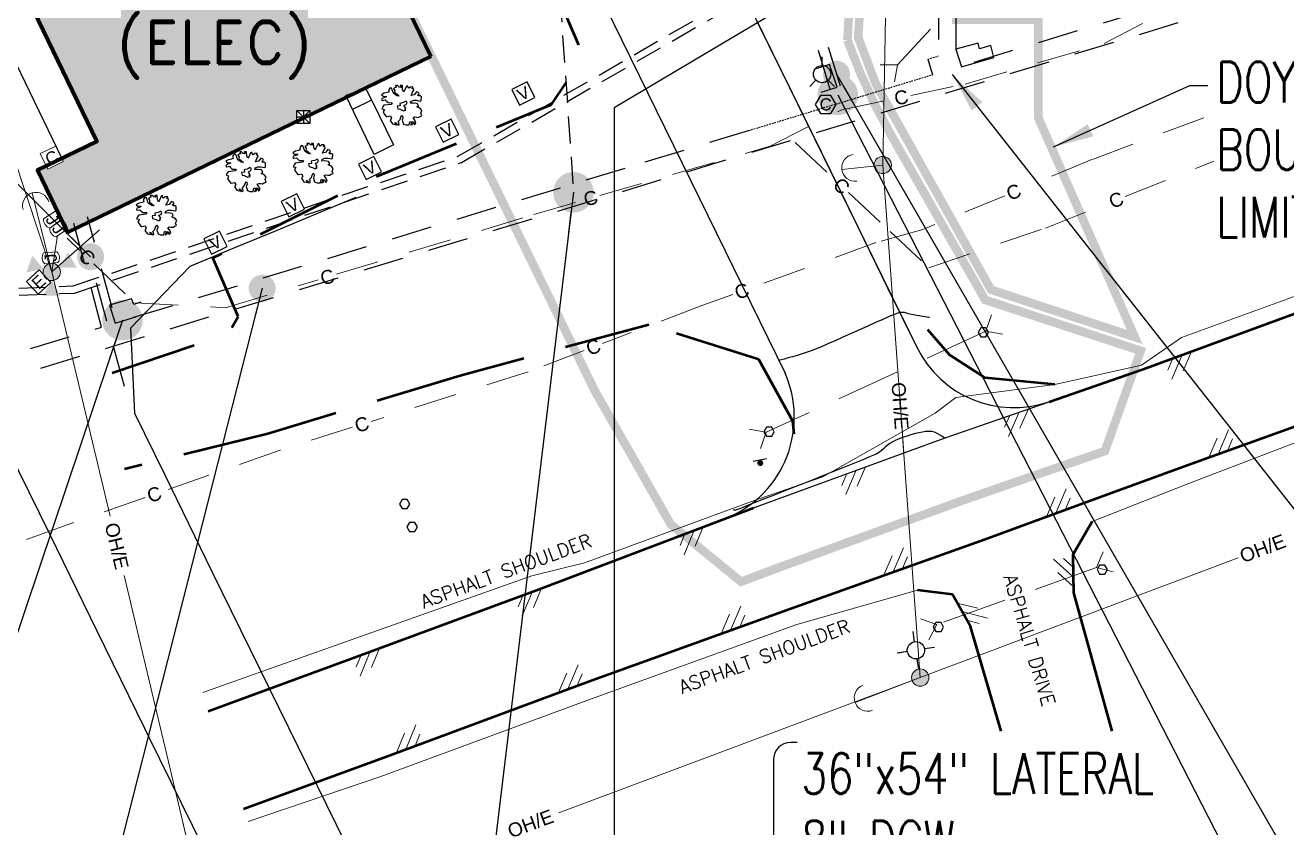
# Model space of a CAD drawing. Header units: inches. Extents: x 27388 to 48883, y 5676 to 18157.
# Drawn here: x 36054 to 39557, y 8066 to 10292 of the extents above; entities that cross this region are included whole.
import ezdxf
from ezdxf.enums import TextEntityAlignment as Align

# ---------------------------------------------------------------- set-up
doc = ezdxf.new("R2010")
doc.units = ezdxf.units.IN
doc.header["$LTSCALE"] = 1200
doc.header["$MEASUREMENT"] = 0
for name, pattern in [('ACAD_ISO09W100', [45, 24, -3, 6, -3, 6, -3]), ('D10', [0.175, 0.1, -0.075]), ('D15', [0.225, 0.15, -0.075]), ('D20', [0.3, 0.2, -0.1]), ('DASHED4', [0.1875, 0.125, -0.0625]), ('DASHED8', [0.09375, 0.0625, -0.03125]), ('HIDDEN1', [0.15625, 0.09375, -0.0625])]:
    doc.linetypes.add(name, pattern=pattern)
for name, color, linetype in [('C-3D POLYLINE', 251, 'Continuous'), ('C-LEGEND-NEW', 251, 'Continuous'), ('C-NEW PVMT', 251, 'Continuous'), ('C-PROJECT LIMITS', 52, 'DASHED4'), ('C-SIGN', 251, 'Continuous'), ('C-TOPO-MINR-N', 251, 'Continuous'), ('DOY UTIL BOUNDRY', 10, 'ACAD_ISO09W100'), ('MU-DIR-BURD', 160, 'DASHED8'), ('MU-EXST-MAIN-UTILDR', 251, 'HIDDEN1'), ('MU-EXST-SITE-NOTE', 251, 'Continuous'), ('MU-SHAD', 251, 'Continuous'), ('MU-SITE-NOTES', 11, 'Continuous'), ('Pipes-Water-E-DB-Deluge-16.00', 251, 'DASHED8'), ('Pipes-Water-E-DB-Re-Circ.-01.50', 251, 'DASHED8'), ('V-COMM-EQPM', 251, 'Continuous'), ('V-COMM-SIGN', 251, 'Continuous'), ('V-DOMW-HYDR', 251, 'Continuous'), ('V-LITE-EXTR', 251, 'Continuous'), ('V-POWR-DEVC', 251, 'Continuous'), ('V-POWR-JBOX', 251, 'Continuous'), ('V-POWR-XFMR-POLM', 251, 'Continuous'), ('V-ROAD-IDEN', 251, 'Continuous'), ('V-SITE-CONC', 251, 'Continuous'), ('V-SITE-SIGN', 251, 'Continuous'), ('V-SITE-VEGE', 251, 'Continuous'), ('V-STRM-SIGN', 251, 'Continuous')]:
    doc.layers.add(name, color=color, linetype=linetype)
for name, color, linetype, lineweight in [('V-COMM-JBOX', 251, 'Continuous', 18), ('V-COMM-UNDR', 251, 'D10', 18), ('V-EXST-BLDG-OTLN', 34, 'Continuous', 90), ('V-POWR-POLE', 251, 'Continuous', 18), ('V-POWR-POLE-GUYS', 251, 'Continuous', 18), ('V-PRIM-OVHD', 251, 'Continuous', 18), ('V-PVMT-ASPH', 251, 'Continuous', 18), ('V-ROAD-ASPH', 251, 'Continuous', 50), ('V-ROAD-GRVL', 251, 'D20', 50), ('V-ROAD-SHLD', 251, 'Continuous', 20), ('V-SECD-OVHD', 251, 'Continuous', 18), ('V-STRM-CULV', 251, 'D15', 20)]:
    doc.layers.add(name, color=color, linetype=linetype, lineweight=lineweight)
doc.styles.add('AR80', font='arial.ttf', dxfattribs={"height": 3.2})
doc.styles.add('Arial', font='arial.ttf')
doc.styles.add('ROMAND', font='romand.shx')
doc.styles.add('RomanS', font='romans.shx', dxfattribs={"width": 0.85})
doc.dimstyles.get("Standard").update_dxf_attribs({"dimtxt": 0.09375, "dimasz": 0.09375, "dimexe": 0.0625, "dimexo": 0.0625, "dimgap": 0.03125, "dimtad": 1, "dimdec": 8, "dimzin": 0, "dimdsep": 46, "dimlunit": 4, "dimtxsty": 'RomanS', "dimcen": 0.09, "dimclrd": 254, "dimclre": 254, "dimclrt": 256, "dimadec": 0, "dimazin": 0, "dimtfac": 1, "dimtdec": 8, "dimtofl": 0, "dimtmove": 0, "dimatfit": 3, "dimfxl": 1, "dimtolj": 1, "dimtzin": 0, "dimlwd": -1, "dimlwe": -1, "dimarcsym": 0})
doc.dimstyles.new('X Site Notes', dxfattribs={"dimtxt": 0.09375, "dimasz": 0.09375, "dimexe": 0.0625, "dimexo": 0.0625, "dimgap": 0.03125, "dimtad": 1, "dimdec": 8, "dimzin": 0, "dimdsep": 46, "dimlunit": 4, "dimtxsty": 'RomanS', "dimcen": 0.09, "dimclrd": 253, "dimclre": 253, "dimclrt": 256, "dimadec": 0, "dimazin": 0, "dimtfac": 1, "dimtdec": 8, "dimtofl": 0, "dimtmove": 0, "dimatfit": 3, "dimldrblk": 'DOT', "dimfxl": 1, "dimtolj": 1, "dimtzin": 0, "dimlwd": -1, "dimlwe": -1, "dimarcsym": 0})

# ---------------------------------------------------------------- blocks, each defined once
blk = doc.blocks.new('coe-anchor')
blk.add_arc((-0.0776, 0), 0.0776, 270, 90)
blk = doc.blocks.new('COE-trans')
at = {"linetype": 'Continuous'}
blk.add_hatch(color=256, dxfattribs=at).paths.add_polyline_path([(0, -0.05), (-0.0506, -0.1377), (0.0506, -0.1377)])
blk = doc.blocks.new('coe-jbox')
at = {"lineweight": 18}
blk.add_lwpolyline([(-0.0319, 0.0385), (-0.0319, -0.0385, 0.360683), (0.0319, -0.0385), (0.0319, 0.0385, 0.360683)], format="xyb", close=True, dxfattribs=at)
at = {"style": 'Arial'}
blk.add_text('J', height=0.07, dxfattribs=at).set_placement((0, 0), align=Align.MIDDLE)
blk = doc.blocks.new('COE-VHO')
blk.add_lwpolyline([(0.05, 0.05), (-0.05, 0.05), (-0.05, -0.05), (0.05, -0.05)], close=True)
at = {"style": 'Arial'}
blk.add_text('V', height=0.07, dxfattribs=at).set_placement((0, 0), align=Align.MIDDLE)
blk = doc.blocks.new('coe-tree')
for points in [[(0.0822, 0.0375), (0.1053, 0.0324), (0.1102, 0.0366), (0.1106, 0.0577), (0.1049, 0.0628), (0.0949, 0.0624), (0.0879, 0.068), (0.097, 0.0731), (0.0962, 0.0806), (0.0826, 0.0867), (0.0691, 0.0689), (0.0511, 0.0652), (0.0599, 0.0839), (0.0669, 0.0956), (0.0651, 0.1059), (0.0573, 0.1031), (0.0616, 0.1148), (0.0485, 0.1143), (0.038, 0.1068), (0.0315, 0.1167), (0.031, 0.1214), (0.024, 0.1172), (0.0135, 0.0951), (0.0079, 0.0858), (0.0017, 0.0994), (0.0004, 0.1228), (-0.0127, 0.1228), (-0.0127, 0.12), (-0.0066, 0.1176), (-0.0109, 0.1115), (-0.0184, 0.1143), (-0.028, 0.1228), (-0.0394, 0.1228), (-0.0376, 0.1167), (-0.0337, 0.1143), (-0.0468, 0.1073), (-0.0503, 0.104), (-0.0433, 0.0942), (-0.0446, 0.0834), (-0.031, 0.0741), (-0.0171, 0.0619), (-0.031, 0.0638), (-0.0507, 0.0778), (-0.0616, 0.1083), (-0.07, 0.1097), (-0.0783, 0.1003), (-0.0787, 0.0919), (-0.0774, 0.0844), (-0.087, 0.0816), (-0.1045, 0.0778), (-0.1145, 0.0727), (-0.1202, 0.0684), (-0.1115, 0.0605), (-0.0944, 0.06), (-0.0914, 0.0577), (-0.1032, 0.053), (-0.1163, 0.0483), (-0.1193, 0.0408), (-0.1141, 0.0366), (-0.0988, 0.0399), (-0.0936, 0.0338), (-0.0826, 0.0239), (-0.059, 0.0235), (-0.0647, 0.0136), (-0.1058, 0.0085), (-0.1132, -0.0013), (-0.1185, -0.0121), (-0.1032, -0.0159), (-0.1062, -0.0224), (-0.1106, -0.0332), (-0.0914, -0.0575), (-0.0879, -0.0571), (-0.0691, -0.0533), (-0.0625, -0.0664), (-0.0704, -0.0796), (-0.056, -0.0992), (-0.0332, -0.1044), (-0.0345, -0.1002), (-0.0437, -0.0913), (-0.0345, -0.0927), (-0.031, -0.1021), (-0.0258, -0.1053), (-0.0188, -0.1044), (-0.0206, -0.0941), (-0.0236, -0.0857), (-0.0127, -0.0739), (-0.0083, -0.0604), (-0.0022, -0.0501), (0.0022, -0.0529), (0.0039, -0.0636), (-0.0013, -0.0777), (0.0061, -0.1006), (0.0201, -0.1053), (0.0393, -0.1053), (0.0433, -0.0871), (0.0472, -0.0871), (0.0533, -0.0945), (0.0468, -0.1053), (0.0573, -0.1016), (0.0603, -0.0936), (0.0581, -0.0857), (0.066, -0.0894), (0.0669, -0.0936), (0.0664, -0.0983), (0.0721, -0.1021), (0.0791, -0.0927), (0.0699, -0.0744), (0.0621, -0.0641), (0.0704, -0.059), (0.0822, -0.0604), (0.0922, -0.0618), (0.1027, -0.0557), (0.1128, -0.0519), (0.1075, -0.0374), (0.1136, -0.0224), (0.1062, -0.0126), (0.0975, -0.007), (0.0848, -0.0013), (0.094, 0.0057), (0.087, 0.0183), (0.0643, 0.0216), (0.0476, 0.0202), (0.0498, 0.031), (0.066, 0.0375)], [(0.014, -0.0126), (0.0214, -0.0084), (0.0131, 0.0015), (0.0109, 0.0085), (0.0232, 0.0127), (0.0284, 0.0244), (0.021, 0.0319), (0.0065, 0.0239), (-0.0061, 0.0216), (-0.0136, 0.0197), (-0.0118, 0.0061), (-0.0293, 0.0038), (-0.0258, -0.0112), (-0.0136, -0.0145), (-0.0057, -0.0177), (0.0083, -0.0238), (0.0205, -0.0187)]]:
    blk.add_lwpolyline(points, close=True)
blk = doc.blocks.new('COE-FH')
for points in [[(0, 0.05), (0, 0.1009)], [(-0.0354, -0.0354), (-0.0714, -0.0714)], [(0.0354, -0.0354), (0.0714, -0.0714)]]:
    blk.add_lwpolyline(points)
blk.add_circle((0, 0), 0.05)
blk = doc.blocks.new('coe-bcmc')
blk.add_lwpolyline([(-0.03, 0.052), (-0.06, 0), (-0.03, -0.052), (0.03, -0.052), (0.06, 0), (0.03, 0.052)], close=True)
at = {"style": 'Arial'}
blk.add_text('C', height=0.07, dxfattribs=at).set_placement((0, 0), align=Align.MIDDLE)
blk = doc.blocks.new('coe-cmp')
blk.add_lwpolyline([(0.076, 0.0649), (0, 0), (0.076, -0.0649)])
blk = doc.blocks.new('coe-pp')
blk.add_hatch(color=256).paths.add_polyline_path([(-0.05, 0, 1), (0.05, 0, 1)])
blk.add_circle((0, 0), 0.05)
blk = doc.blocks.new('COE-signp')
blk.add_lwpolyline([(-0.015, 0.026), (-0.03, 0), (-0.015, -0.026), (0.015, -0.026), (0.03, 0), (0.015, 0.026)], close=True)
blk = doc.blocks.new('p1')
at = {"color": 0}
for p, q in [((-0.696, -0.002), (0.319, 1.087)), ((0, 0), (1.27, 1.362)), ((0.696, 0.002), (1.312, 0.662))]:
    blk.add_line(p, q, dxfattribs=at)
blk = doc.blocks.new('p2')
at = {"color": 0}
for p, q in [((0, 0), (-1.27, -1.362)), ((0.696, 0.002), (-0.319, -1.087)), ((-0.696, -0.002), (-1.312, -0.662))]:
    blk.add_line(p, q, dxfattribs=at)
blk = doc.blocks.new('coe-pedc')
blk.add_lwpolyline([(-0.05, -0.05), (0.05, -0.05), (0.05, 0.05), (-0.05, 0.05)], close=True)
at = {"style": 'Arial'}
blk.add_text('C', height=0.07, dxfattribs=at).set_placement((0, 0), align=Align.MIDDLE)
blk = doc.blocks.new('COE-ppl')
blk.add_hatch(color=256).paths.add_polyline_path([(-0.05, 0, 1), (0.05, 0, 1)])
blk.add_circle((0, 0), 0.05)
at = {"layer": 'V-LITE-EXTR'}
for points in [[(0.1596, 0.05), (0.1596, 0.1092)], [(0.1596, 0.05), (0.1596, 0.1041)], [(0.05, 0), (0.1096, 0)], [(0.2096, 0), (0.2688, 0)], [(0.1596, -0.1092), (0.1596, -0.05)]]:
    blk.add_lwpolyline(points, dxfattribs=at)
blk.add_circle((0.1596, 0), 0.05, dxfattribs=at)
blk = doc.blocks.new('COE-pede')
blk.add_lwpolyline([(-0.05, -0.05), (0.05, -0.05), (0.05, 0.05), (-0.05, 0.05)], close=True)
at = {"style": 'Arial'}
blk.add_text('E', height=0.07, dxfattribs=at).set_placement((0, 0), align=Align.MIDDLE)
blk = doc.blocks.new('A$C6F484106')
at = {"layer": 'C-LEGEND-NEW'}
h = blk.add_hatch(color=256, dxfattribs=at)
edge = h.paths.add_edge_path()
edge.add_arc((-56.03, -70.12), 0.592, 0, 360)
blk.add_line((-57.39, -70.67), (-54.75, -70.67), dxfattribs=at)
blk = doc.blocks.new('_Dot')
at = {"color": 0, "linetype": 'ByBlock', "lineweight": -2}
blk.add_line((-0.5, 0), (-1, 0), dxfattribs=at)
at = {"color": 0, "linetype": 'ByBlock', "const_width": 0.5}
blk.add_lwpolyline([(-0.25, 0, 1), (0.25, 0, 1)], format="xyb", close=True, dxfattribs=at)

msp = doc.modelspace()

# ---------------------------------------------------------------- hatches: boundary and pattern name
at = {"layer": 'MU-SHAD'}
msp.add_hatch(color=256, dxfattribs=at).paths.add_polyline_path([(37013.1, 10550.7), (36970.4, 10624.3), (36976.1, 10626.9), (36853.6, 10879.7), (36771.6, 11047.5), (35927.1, 10643), (36252.9, 9970.1), (36155.6, 9923), (36159.9, 9914.1), (36116.7, 9893.2), (36112.4, 9902), (36088, 9890.2), (36146.2, 9769.9, -0.173452), (36153.2, 9755.4), (36155.7, 9750.3, -0.322456), (36170.4, 9726.5), (36168, 9724.8), (36171.6, 9717.4), (36808.8, 10025.9), (36808.8, 10056.1), (36844.8, 10056.1), (36844.8, 10043.3), (36946.5, 10092.5), (36944.3, 10097.1), (36987.5, 10112.3), (37180.4, 10205.7)])

# ---------------------------------------------------------------- linework, layer by layer
at = {"layer": 'C-3D POLYLINE', "elevation": 5450.5}
msp.add_lwpolyline([(37704.2, 11082.3), (37788.1, 10911.1), (37920.3, 10641.7), (38052.4, 10372.3), (38184.5, 10103), (38316.6, 9833.6), (38448.7, 9564.2), (38529.7, 9399.1)], dxfattribs=at)
at = {"layer": 'C-3D POLYLINE'}
for points in [[(36397.9, 8317, 5445.8), (36517.6, 8072.9, 5445.5), (36650, 7803.7, 5448), (36781.8, 7534.2, 5452.8), (36818.4, 7459.5, 5455.1), (36823.3, 7227.4, 5461.2), (36662.2, 7060.1, 5466.6), (37148, 7238.2, 5467.4), (37551.7, 7380.1, 5462.4), (37339.2, 7386.2, 5463.8), (37184.1, 7531.5, 5458.2), (37103.1, 7696.6, 5451), (36971, 7966, 5446.2), (36838.9, 8235.4, 5443.7), (36706.8, 8504.7, 5444), (36574.7, 8774.1, 5446.6), (36442.6, 9043.5, 5448.4), (36358.5, 9214.8, 5450.5), (36347.1, 9452.6, 5451.7), (36512.6, 9623.9, 5452.9), (36640.9, 9677.2, 5451.2), (36751.7, 9723.3, 5449.9), (36862.5, 9769.4, 5448.5), (36973.2, 9815.5, 5447)], [(35599.6, 9323.6, 5453.2), (35810.3, 9384.4, 5452.6), (35855.1, 9385.8, 5452.2), (35888.4, 9355.9, 5452), (36035.3, 9056.3, 5452.3), (36121.3, 8881, 5450.2), (36253.4, 8611.7, 5448.1), (36385.5, 8342.3, 5445.8), (36397.9, 8317, 5445.8)]]:
    msp.add_polyline3d(points, dxfattribs=at)
at = {"layer": 'C-NEW PVMT'}
msp.add_line((38608.5, 9147.6), (38897.3, 9247.7), dxfattribs=at)
at = {"layer": 'C-NEW PVMT', "flags": 128}
for points in [[(38318.9, 11683.1), (37858.2, 11491.5, 0.432393), (37704.1, 11082.4), (38529.7, 9399.1)], [(37121.2, 11236.7), (37155.9, 11252, -0.402377), (37234, 11223.5), (38164, 9327.1)]]:
    msp.add_lwpolyline(points, format="xyb", dxfattribs=at)
at = {"layer": 'C-NEW PVMT'}
msp.add_lwpolyline([(38007.8, 8927.7), (38076.4, 8953.7), (38608.5, 9147.6)], dxfattribs=at)
for centre, radius, start, end in [((38799.1, 9531.2), 300, 206.1251, 289.1126), ((37887, 9205.2), 302.7, 293.531, 23.7427)]:
    msp.add_arc(centre, radius, start, end, dxfattribs=at)
at = {"layer": 'C-PROJECT LIMITS', "const_width": 24, "flags": 128}
msp.add_lwpolyline([(37106, 10362.7), (37634.8, 9279.8), (37846.5, 8907.7), (38042, 8748.2), (38139.1, 8785), (38668.8, 8978), (39052, 9110.8), (39151.4, 9389.1), (38719.7, 9530.3), (38456.3, 9991.5, -0.044182), (38337.1, 10251.2), (38393, 11200.7), (38409.1, 11316.4), (38424.8, 11487), (38352.3, 11715.2), (38495.3, 11925.1), (38595.7, 12223.8), (38595.7, 13301.3), (39032.3, 13879.6), (39140.8, 14023.3), (39249.2, 14167), (38042.9, 15077.6), (37103.6, 17036.8), (34388.9, 15722.6), (34388.9, 15460.1), (34425.1, 15422.5), (34425.1, 14244.4), (34425.1, 14185.9), (35732.7, 11282.5), (35557.9, 11203.8), (35228.2, 11046.8), (34628.3, 10762.7), (34148.4, 10534.3), (34028.4, 10479.5), (33429.1, 10194.6), (33021.7, 10003.5), (32020.8, 9547.7), (32513.2, 8513), (35329.5, 9833.4)], format="xyb", dxfattribs=at)
at = {"layer": 'C-TOPO-MINR-N'}
for points, elevation in [([(38565.3, 9481.2), (38564.3, 9481.4), (38562.1, 9481.7), (38558.4, 9482.4), (38552.8, 9483.3), (38545.1, 9484.6), (38537, 9486), (38528.9, 9487.4), (38521.3, 9488.7), (38514.6, 9489.9), (38507.1, 9491.6), (38501.1, 9493.4), (38495.6, 9494.9), (38489.7, 9495.7), (38482.5, 9495.4), (38476.9, 9493.8), (38466.8, 9489.8), (38452.6, 9483.9), (38435.3, 9476.3), (38415.4, 9467.5), (38393.7, 9457.8), (38370.9, 9447.5), (38347.6, 9437), (38324.7, 9426.7), (38302.8, 9416.9), (38282.6, 9408), (38264.8, 9400.2), (38250.2, 9394.1), (38239.4, 9389.9), (38225.6, 9385.1), (38211.5, 9380.5), (38197.5, 9376.3), (38184.2, 9372.4), (38172.1, 9369.1), (38161.8, 9366.3), (38153.8, 9364.3), (38148.5, 9362.9), (38146.7, 9362.5), (38146.2, 9362.4)], 5454), ([(38609, 9146.3), (38608.1, 9146.7), (38606.3, 9147.8), (38603.3, 9149.6), (38599.1, 9152.5), (38593.1, 9156.3), (38586.3, 9160), (38578.6, 9163), (38570.1, 9165), (38562.7, 9165.3), (38554.3, 9164.7), (38545.1, 9163.4), (38535.5, 9161.5), (38525.8, 9159.2), (38516.4, 9156.6), (38507.4, 9154), (38499.2, 9151.5), (38490.1, 9148.5), (38482.7, 9145.8), (38476.2, 9143), (38469.9, 9139.9), (38463.1, 9136.2), (38455.2, 9131.5), (38447.7, 9126.5), (38441.9, 9121.8), (38437, 9117.2), (38432.1, 9112.7), (38426.3, 9108.1), (38418.7, 9103.3), (38412, 9100.1), (38398.8, 9094.5), (38380, 9086.7), (38356.4, 9077.1), (38329, 9066.1), (38298.6, 9053.9), (38266.2, 9041), (38232.6, 9027.7), (38198.8, 9014.3), (38165.5, 9001.2), (38133.8, 8988.7), (38104.5, 8977.2), (38078.6, 8967), (38056.8, 8958.5), (38040.2, 8951.9), (38029.5, 8947.8), (38025.7, 8946.3), (38025, 8946.4), (38024.3, 8946.6), (38022.7, 8947), (38020.7, 8947.4)], 5466)]:
    msp.add_lwpolyline(points, dxfattribs=dict(at, elevation=elevation))
at = {"layer": 'DOY UTIL BOUNDRY', "ltscale": 0.01, "const_width": 24, "flags": 128}
msp.add_lwpolyline([(39134.6, 9427.4), (38867.1, 10035.8), (38867.1, 10308.2), (38639.2, 10308.2), (38639.2, 11506.6), (39116.7, 11506.6), (39116.7, 13933.5), (38624.7, 13287.9), (38620.8, 12205), (38501.4, 11867.6), (38385.3, 11717.2), (38457.3, 11496.2), (38426.1, 11203), (38367, 10258.6), (38416.5, 10128.3), (38735.8, 9558.6), (39134.6, 9427.4)], close=True, dxfattribs=at)
at = {"layer": 'MU-DIR-BURD'}
msp.add_line((37576, 9852.5), (37413.8, 12187), dxfattribs=at)
at = {"layer": 'MU-EXST-MAIN-UTILDR'}
for p, q in [((38689, 10190.3), (45606.1, 12289.8)), ((38590.1, 12053.1), (38590.1, 10207.3)), ((38638.1, 12005.1), (38638.1, 10221.9)), ((38689, 10190.3), (41956.4, 11182)), ((38284.1, 10231.6), (38329.7, 10081.2)), ((38255.5, 10222.9), (38301, 10072.6)), ((38560.2, 10198.2), (38573.2, 10155.2)), ((37776, 9913.2), (38062.7, 10000.2)), ((36356.2, 9482.2), (37741.2, 9902.6)), ((36266.3, 9455), (36189, 9742)), ((36295.6, 9508.2), (36227.5, 9760.7)), ((36329.7, 9289.8), (36252.4, 9576.8)), ((35889.4, 9340.6), (36266.3, 9455))]:
    msp.add_line(p, q, dxfattribs=at)
at = {"layer": 'MU-EXST-MAIN-UTILDR', "ltscale": 0.04}
for p, q in [((38560.2, 10198.2), (38590.1, 10207.3)), ((38062.7, 10000.2), (38573.2, 10155.2))]:
    msp.add_line(p, q, dxfattribs=at)
at = {"layer": 'MU-EXST-MAIN-UTILDR'}
for points in [[(30370.9, 8487.4), (33945, 8687.8), (45606.1, 12227.3)], [(38703.8, 10226.8), (38699.9, 10242.3), (38638.3, 10226.4), (38653.8, 10176.7), (38743.9, 10203.2), (38735.4, 10236.2), (38703.8, 10226.8)]]:
    msp.add_lwpolyline(points, dxfattribs=at)
at = {"layer": 'MU-EXST-MAIN-UTILDR', "flags": 128}
for points in [[(38308.2, 10120.3), (38287.5, 10183.5), (38239.5, 10168.3), (38259.8, 10105.2)], [(36288.5, 9515.7), (36304.4, 9465.7), (36393.2, 9493.5), (36382.3, 9526.4), (36355.5, 9517.9), (36349.7, 9533.4)]]:
    msp.add_lwpolyline(points, close=True, dxfattribs=at)
at = {"layer": 'MU-SITE-NOTES', "color": 254, "ltscale": 0.7}
for p, q in [((38197.9, 8301.9), (38179.5, 8301.9)), ((38131.5, 8253.9), (38131.5, 7490.9))]:
    msp.add_line(p, q, dxfattribs=at)
msp.add_arc((38179.5, 8253.9), 48, 90, 180, dxfattribs=at)
at = {"layer": 'Pipes-Water-E-DB-Deluge-16.00'}
msp.add_lwpolyline([(32214.2, 9416.5), (36187.8, 9569), (37257.7, 9929.7), (38658.8, 10736.7)], dxfattribs=at)
at = {"layer": 'Pipes-Water-E-DB-Re-Circ.-01.50'}
msp.add_lwpolyline([(32169.5, 9395.1), (32215, 9396.9), (36191.4, 9549.4), (37265.8, 9911.6), (38658.7, 10713.9)], dxfattribs=at)
at = {"layer": 'V-COMM-EQPM'}
msp.add_lwpolyline([(36808.8, 10056.1), (36844.8, 10056.1), (36844.8, 10020.1), (36808.8, 10020.1)], close=True, dxfattribs=at)
for points in [[(36808.8, 10056.1), (36844.8, 10020.1)], [(36808.8, 10020.1), (36844.8, 10056.1)], [(36826.8, 10056.1), (36826.8, 10020.1)], [(36808.8, 10038.1), (36844.8, 10038.1)]]:
    msp.add_lwpolyline(points, dxfattribs=at)
at = {"layer": 'V-COMM-UNDR'}
for points in [[(38512.9, 10097.7), (38664.4, 10129.3), (39049.6, 10241.7), (39178.1, 10308.8)], [(39937.8, 10283.1), (39810.1, 10233), (39523.4, 10108.7), (39015.9, 9919.8), (38823.5, 9840.1)], [(39108.3, 9817.5), (39559.2, 9995.9), (39920.7, 10128.1), (40012.2, 10156.2)], [(37650.1, 9820.1), (38122.5, 9956.6), (38321.4, 10057.8), (38460.2, 10086.7)], [(38192.3, 9966.8), (38301.1, 9864.9)], [(38773.8, 9819.5), (38546.3, 9725.3), (38415.6, 9689.2), (38069.1, 9563.8)], [(38340.3, 9828.1), (38455.5, 9720.2), (38563.1, 9619.6), (38886.7, 9729.8), (39058.3, 9797.7)], [(36918.9, 9601.6), (37466.4, 9767), (37598.5, 9805.2)], [(36170.5, 9702), (36206.4, 9667.7)], [(36245.2, 9630.5), (36358.8, 9521.8), (36610.8, 9508.5), (36867.5, 9586)], [(38018.5, 9545.5), (37932.5, 9514.3), (37656.7, 9409.2)], [(37606.5, 9390), (37450.5, 9330.5), (37014.4, 9193)], [(36963.1, 9176.8), (36762.4, 9113.5), (36437.9, 8999.7)], [(36387.2, 8981.9), (36170.7, 8906), (35732, 8749.2)]]:
    msp.add_lwpolyline(points, dxfattribs=at)
at = {"layer": 'V-EXST-BLDG-OTLN', "flags": 128}
msp.add_lwpolyline([(37180.4, 10205.7), (36171.6, 9717.4), (36088, 9890.2), (36252.9, 9970.1), (35914.5, 10669.2), (36757.7, 11077.4), (37180.4, 10205.7)], close=True, dxfattribs=at)
at = {"layer": 'V-POWR-POLE-GUYS'}
for p, q in [((38321.4, 9891.9), (38435.2, 9904.6)), ((36073.3, 9827.3), (36133.7, 9586)), ((38358.5, 8412.7), (38539.2, 8482.3))]:
    msp.add_line(p, q, dxfattribs=at)
at = {"layer": 'V-PRIM-OVHD'}
for p, q in [((39421.8, 8814.3), (38539.2, 8482.3)), ((38539.2, 8482.3), (37536.1, 8107.2))]:
    msp.add_line(p, q, dxfattribs=at)
at = {"layer": 'V-ROAD-ASPH'}
for p, q in [((39158.5, 9338.2), (39716.4, 9543.5)), ((38897.3, 9247.7), (39158.5, 9338.2)), ((36959.8, 8534.8), (37473.5, 8725.2)), ((36561.9, 8388.7), (36959.8, 8534.8))]:
    msp.add_line(p, q, dxfattribs=at)
at = {"layer": 'V-ROAD-ASPH', "flags": 128}
msp.add_lwpolyline([(36660.3, 8117.8), (37067.9, 8267.2), (37618, 8471.5), (38179.6, 8673.6), (38719.4, 8866.5), (38991.6, 8965.8), (39260.2, 9063.9), (39820.3, 9266.1), (40412.6, 9485.2), (40983.8, 9693.7), (41263.1, 9798.4)], dxfattribs=at)
at = {"layer": 'V-ROAD-ASPH'}
for points in [[(37473.5, 8725.2), (38076.4, 8953.7)], [(39016.8, 8915.2), (38962.9, 8823.2), (38964.6, 8717), (39071.3, 8333.5)], [(38763.9, 8333.5), (38678.4, 8623.6), (38628.9, 8713), (38532.1, 8725)]]:
    msp.add_lwpolyline(points, dxfattribs=at)
at = {"layer": 'V-ROAD-GRVL', "flags": 128}
for points in [[(36296, 9327.9), (36617.6, 9435.9), (36645.6, 9484.4), (36575.2, 9647.1), (37017.4, 9867.8), (37515.1, 10072.1), (37604.9, 10206.3), (37385.7, 10712.3), (37203.5, 10626.6), (37068.6, 10563)], [(38912.8, 9295.1), (38719.2, 9314.5)]]:
    msp.add_lwpolyline(points, dxfattribs=at)
at = {"layer": 'V-ROAD-GRVL'}
for points in [[(38189.3, 9158.6), (38186, 9193.7), (38091.1, 9364.7), (37786, 9461.5), (37261.6, 9319.6), (36727.9, 9159), (36330.2, 9060.7)], [(38559.5, 9447.8), (38620.5, 9378), (38719.2, 9314.5)]]:
    msp.add_lwpolyline(points, dxfattribs=at)
at = {"layer": 'V-ROAD-SHLD', "flags": 128}
msp.add_lwpolyline([(41148.1, 10116.1), (40875.1, 10008), (40299.4, 9800.3), (39702, 9585.3), (39264.2, 9426.4), (39153.3, 9349.3), (38912.8, 9295.1), (38638.3, 9259.2), (38580.9, 9215.9), (38268.5, 9039.3), (38071, 8970.6), (37606.8, 8800.7), (37461, 8764.3), (36943.8, 8581.2), (36547.3, 8440.8)], dxfattribs=at)
at = {"layer": 'V-ROAD-SHLD'}
for points in [[(41278.9, 9748.8), (41002.6, 9649.8), (40426.4, 9441.6), (39831.4, 9230.3), (39282.2, 9020), (39016.8, 8915.2)], [(38532.1, 8725), (38196.7, 8629.5), (37634.4, 8426.4), (37041.8, 8207.4), (36673.2, 8083.2)]]:
    msp.add_lwpolyline(points, dxfattribs=at)
at = {"layer": 'V-SECD-OVHD'}
for p, q in [((38435.2, 9904.6), (38447.2, 10529.8)), ((36127.7, 9609.8), (35986.7, 10035.3)), ((38493.6, 9105.8), (38435.2, 9904.6)), ((36260.1, 9724.9), (36128.1, 9607.9)), ((36128.1, 9607.9), (36144.3, 9709)), ((36128.1, 9607.9), (36289.7, 8929.9)), ((38539.2, 8482.3), (38490.2, 9152.2)), ((36328.8, 8765.5), (36483.6, 8116.1)), ((36483.6, 8116.1), (36571.6, 7746.5))]:
    msp.add_line(p, q, dxfattribs=at)
at = {"layer": 'V-SITE-CONC'}
msp.add_line((35915.1, 10420.2), (36155.8, 9923.1), dxfattribs=at)
at = {"layer": 'V-SITE-CONC', "flags": 128}
for points in [[(36999.8, 10116.7), (37015.6, 10084.1), (37016.8, 10083.3), (37076.5, 9960.3), (37023.6, 9934.1), (36944.3, 10097.1)], [(36999.8, 10116.7), (36944.3, 10097.1)], [(37015.6, 10084.1), (36963.1, 10058.5)]]:
    msp.add_lwpolyline(points, dxfattribs=at)
at = {"layer": 'V-STRM-CULV'}
msp.add_line((38475.7, 10182.5), (38567.6, 10282), dxfattribs=at)
at = {"layer": 'V-STRM-CULV', "flags": 128}
for points in [[(38721.7, 9443.6), (38111.8, 9163.1)], [(39028.2, 8787.5), (38585.6, 8629.8)]]:
    msp.add_lwpolyline(points, dxfattribs=at)

# ---------------------------------------------------------------- block references
at = {"layer": 'C-SIGN', "xscale": 14.06250000167202, "yscale": 14.06250000167202, "zscale": 14.06250000167202, "rotation": 191.6932060798281}
msp.add_blockref('A$C6F484106', (37523.3, 7952.3), dxfattribs=at)
at = {"layer": 'V-COMM-JBOX', "xscale": 479.9999999994569, "yscale": 479.9999999994569, "zscale": 479.9999999994569, "rotation": 25.80777377720278}
msp.add_blockref('coe-pedc', (36127.9, 9925.2), dxfattribs=at)
at = {"layer": 'V-COMM-SIGN', "xscale": 480, "yscale": 480, "zscale": 12}
msp.add_blockref('coe-bcmc', (38276.8, 10072.9), dxfattribs=at)
at = {"layer": 'V-DOMW-HYDR', "xscale": 480, "yscale": 480, "zscale": 12}
msp.add_blockref('COE-FH', (38266.8, 10156.7), dxfattribs=at)
at = {"layer": 'V-POWR-DEVC'}
for name, p, xscale, yscale, zscale, rotation in [('COE-VHO', (37437.5, 10103.2), 480.0000000014073, 480.0000000014073, 12, 26.32944444462028), ('COE-VHO', (37225.9, 9999.8), 480.0000000014073, 480.0000000014073, 12, 26.32944444462028), ('COE-VHO', (37011.8, 9896.1), 480.0000000014073, 480.0000000014073, 12, 26.32944444462028), ('COE-VHO', (36797.5, 9792.7), 480.0000000014073, 480.0000000014073, 12, 26.32944444462028), ('COE-VHO', (36582.4, 9688.9), 480.0000000014073, 480.0000000014073, 12, 26.32944444462028), ('COE-pede', (36091.6, 9580), 480.0000000019081, 480.0000000019081, 480.0000000019081, 42.69084643583452)]:
    msp.add_blockref(name, p, dxfattribs=dict(at, xscale=xscale, yscale=yscale, zscale=zscale, rotation=rotation))
at = {"layer": 'V-POWR-JBOX'}
for p, xscale, yscale, zscale, rotation in [((36129.4, 9752.8), 479.9999999994249, 479.9999999994249, 479.9999999994249, 304.074938539493), ((36146.5, 9728.1), 480.0000000008883, 480.0000000008883, 480.0000000008883, 305.6844367568458), ((36125.3, 9647.1), 479.9999999999573, 479.9999999999573, 12, 95.56360468007945)]:
    msp.add_blockref('coe-jbox', p, dxfattribs=dict(at, xscale=xscale, yscale=yscale, zscale=zscale, rotation=rotation))
at = {"layer": 'V-POWR-POLE', "xscale": 480, "yscale": 480, "zscale": 12}
for p in [(38435.2, 9904.6), (36128.1, 9607.9)]:
    msp.add_blockref('coe-pp', p, dxfattribs=at)
at = {"layer": 'V-POWR-POLE', "xscale": 480.0000000034931, "yscale": 480.0000000034931, "zscale": 480.0000000034931, "rotation": 98.82734753221604}
msp.add_blockref('COE-ppl', (38539.2, 8482.3), dxfattribs=at)
at = {"layer": 'V-POWR-POLE-GUYS'}
for p, xscale, yscale, zscale, rotation in [((38321.4, 9891.9), 480.0000000015494, 480.0000000015494, 12, 187.5539131774545), ((36073.3, 9827.3), 479.9999999983414, 479.9999999983414, 479.9999999983414, 106.7252259104638), ((38358.5, 8412.7), 479.9999999981822, 479.9999999981822, 12, 201.1716285534827)]:
    msp.add_blockref('coe-anchor', p, dxfattribs=dict(at, xscale=xscale, yscale=yscale, zscale=zscale, rotation=rotation))
at = {"layer": 'V-POWR-XFMR-POLM', "zscale": 12}
for xscale, yscale, rotation in [(479.9999999948038, 479.9999999948038, 250.6281960861206), (480.0000000017707, 480.0000000017707, 119.6521627156401)]:
    msp.add_blockref('COE-trans', (36128.1, 9607.9), dxfattribs=dict(at, xscale=xscale, yscale=yscale, rotation=rotation))
at = {"layer": 'V-POWR-XFMR-POLM', "xscale": 480, "yscale": 480, "zscale": 12}
msp.add_blockref('COE-trans', (36128.1, 9607.9), dxfattribs=at)
at = {"layer": 'V-PVMT-ASPH'}
for name, p, xscale, yscale, zscale, rotation in [('p2', (39266.5, 9378), 39.37007874005107, 39.37007874005107, 39.37007874005107, 20.20085202161369), ('p2', (38813.7, 9218.7), 39.37007873997263, 39.37007873997263, 39.37007873997263, 19.11214566303135), ('p1', (39366.7, 9102.4), 39.37007874083326, 39.37007874083326, 39.37007874083326, 19.84316002053642), ('p2', (38361.6, 9057.6), 39.37007873983087, 39.37007873983087, 39.37007873983087, 20.02246951930846), ('p1', (38915.7, 8938.1), 39.37007874082124, 39.37007874082124, 39.37007874082124, 20.05974173959309), ('p2', (37911.4, 8891.2), 39.37007873888703, 39.37007873888703, 39.37007873888703, 20.75497872626605), ('p1', (38464.2, 8775.3), 39.37007874029621, 39.37007874029621, 39.37007874029621, 19.66054789765601), ('p2', (38963.9, 8761.8), 39.37007874235785, 39.37007874235785, 39.37007874235785, 270.8910246787754), ('p2', (37462.5, 8721.2), 39.37007873845626, 39.37007873845626, 39.37007873845626, 20.3412793775696), ('p2', (38655.3, 8665.3), 39.37007873961625, 39.37007873961625, 39.37007873961625, 118.9784975761534), ('p1', (38012.3, 8613.4), 39.37007873857837, 39.37007873857837, 39.37007873857837, 19.78962400510743), ('p2', (37012.4, 8554.3), 39.37007873845626, 39.37007873845626, 39.37007873845626, 20.3412793775696), ('p1', (37560.9, 8450.3), 39.37007874044105, 39.37007874044105, 39.37007874044105, 20.38061831182287), ('p1', (37110.9, 8283.1), 39.37007874044105, 39.37007874044105, 39.37007874044105, 20.38061831182287)]:
    msp.add_blockref(name, p, dxfattribs=dict(at, xscale=xscale, yscale=yscale, zscale=zscale, rotation=rotation))
at = {"layer": 'V-SITE-SIGN', "xscale": 480, "yscale": 480, "zscale": 480}
for p in [(37107.9, 8963.7), (37128.7, 8900.3)]:
    msp.add_blockref('COE-signp', p, dxfattribs=at)
at = {"layer": 'V-SITE-VEGE', "xscale": 480, "yscale": 480, "zscale": 12}
for p in [(37101.2, 10066.2), (36854.9, 9905.8), (36668.7, 9882), (36420.4, 9761.5)]:
    msp.add_blockref('coe-tree', p, dxfattribs=at)
at = {"layer": 'V-STRM-CULV', "zscale": 12}
for p, xscale, yscale, rotation in [((38475.7, 10182.5), 479.999999998319, 479.999999998319, 220.575391113995), ((38721.7, 9443.6), 479.9999999982451, 479.9999999982451, 30.52705101779226), ((38111.8, 9163.1), 480.0000000033095, 480.0000000033095, 209.7344968851291), ((39028.2, 8787.5), 480.0000000009534, 480.0000000009534, 25.72926437542198), ((38585.6, 8629.8), 479.9999999993937, 479.9999999993937, 201.9833218743182)]:
    msp.add_blockref('coe-cmp', p, dxfattribs=dict(at, xscale=xscale, yscale=yscale, rotation=rotation))
at = {"layer": 'V-STRM-SIGN', "xscale": 480, "yscale": 480, "zscale": 480}
for p in [(38714.6, 9440), (38119.7, 9164.6), (39044.5, 8782), (38589.9, 8622.3)]:
    msp.add_blockref('COE-signp', p, dxfattribs=at)

# ---------------------------------------------------------------- texts
at = {"layer": 'MU-SITE-NOTES', "insert": (38208.7, 8272.2), "char_height": 112.5, "width": 1275.193, "attachment_point": 1, "style": 'RomanS'}
msp.add_mtext('\\A1;{\\W0.75;\\C251;36"x54" LATERAL \\P8" DCW\\P2" MPS\\P2" PCR\\P\\C256;3" MPS\\P1" mPR\\P1\\H0.7x;\\S1/2;\\H1.4286x;" PCR\\P(3) \\H0.7x;\\S3/4;\\H1.4286x;" CONDUIT}', dxfattribs=at)
at = {"layer": 'V-COMM-UNDR', "style": 'AR80'}
for rotation, p in [(11.7725, (38486.6, 10092.2)), (316.8615, (38320.7, 9846.5)), (22.4941, (38798.6, 9829.8)), (16.1174, (37624.3, 9812.6)), (21.5892, (39083.3, 9807.6)), (316.2498, (36225.8, 9649.1)), (16.8124, (36893.2, 9593.8)), (19.9005, (38043.8, 9554.6)), (20.8759, (37631.6, 9399.6)), (17.5007, (36988.8, 9184.9)), (19.3301, (36412.6, 8990.8))]:
    msp.add_text('C', height=38.4, rotation=rotation, dxfattribs=at).set_placement(p, align=Align.MIDDLE)
at = {"layer": 'V-EXST-BLDG-OTLN', "color": 251, "style": 'ROMAND'}
msp.add_text('(ELEC)', height=120, dxfattribs=at).set_placement((36311.9, 10185))
at = {"layer": 'V-PRIM-OVHD', "style": 'AR80'}
for rotation, p in [(20.6121, (39489.6, 8841.3)), (20.5043, (37457, 8077.6))]:
    msp.add_text('OH/E', height=38.4, rotation=rotation, dxfattribs=at).set_placement(p, align=Align.MIDDLE)
at = {"layer": 'V-ROAD-IDEN', "style": 'RomanS'}
for s, rotation, p in [('ASPHALT SHOULDER', 20.2785, (37160.3, 8673.6)), ('ASPHALT DRIVE', 286.7337, (38770.2, 8761.5)), ('ASPHALT SHOULDER', 20.2785, (37877.8, 8436.5))]:
    msp.add_text(s, height=37.5, rotation=rotation, dxfattribs=at).set_placement(p)
at = {"layer": 'V-SECD-OVHD', "style": 'AR80'}
for rotation, p in [(274.1795, (38484.1, 9236.5)), (283.4031, (36309.2, 8847.7))]:
    msp.add_text('OH/E', height=38.4, rotation=rotation, dxfattribs=at).set_placement(p, align=Align.MIDDLE)

# ---------------------------------------------------------------- leaders
at = {"layer": 'MU-EXST-SITE-NOTE'}
for points, dimstyle, override in [([(36236, 9650.2), (34693.3, 11182.2), (34693.3, 11824.1), (34477.8, 11824.1)], 'X Site Notes', {"dimscale": 1200, "dimasz": 0.0625, "dimgap": 0.03125, "dimtad": 0, "dimclrd": 251}), ([(38627.6, 10155.9), (39645.2, 8863.1), (39819.9, 8863.1)], 'Standard', {"dimscale": 600, "dimasz": 0.1875, "dimgap": 0.03125, "dimclrd": 256, "dimfxl": 0.75}), ([(38310.4, 10099.2), (39715.6, 7361.6), (39843.2, 7361.6)], 'X Site Notes', {"dimscale": 1200, "dimasz": 0.09375, "dimgap": 0.03125, "dimtad": 0, "dimclrd": 251}), ([(36324.3, 9474.1), (35918, 8266.4), (35743.3, 8266.4)], 'X Site Notes', {"dimscale": 600, "dimasz": 0.1875, "dimgap": 0.03125, "dimclrd": 251, "dimfxl": 0.75})]:
    msp.add_leader(points, dimstyle=dimstyle, override=override, dxfattribs=at)
at = {"layer": 'MU-EXST-SITE-NOTE', "ltscale": 0.7}
for points, override in [([(38306.9, 10156.4), (39662.2, 7808.7), (39716.7, 7808.7)], {"dimscale": 600, "dimasz": 0.125, "dimgap": 0.03125, "dimclrd": 251, "dimldrblk": 'Dot', "dimfxl": 0.75}), ([(36712.1, 9562.6), (36157.2, 7383.2), (36027.4, 7383.2)], {"dimscale": 600, "dimasz": 0.125, "dimgap": 0.03125, "dimtad": 0, "dimclrd": 251, "dimldrblk": 'Dot', "dimfxl": 0.75})]:
    msp.add_leader(points, dimstyle='X Site Notes', override=override, dxfattribs=at)
at = {"layer": 'MU-SITE-NOTES'}
for points, dimstyle, override in [([(38597.3, 10602.7), (37689.8, 10063.5), (37689.7, 7412), (38072.5, 7412)], 'Standard', {"dimscale": 1200, "dimasz": 0.0625, "dimgap": 0.0625, "dimtad": 0, "dimldrblk": 'Dot'}), ([(37576.3, 9828.9), (37202.9, 6733.4), (37092.3, 6733.4)], 'X Site Notes', {"dimscale": 1200, "dimgap": 0.03125, "dimtad": 0, "dimclrd": 254})]:
    msp.add_leader(points, dimstyle=dimstyle, override=override, dxfattribs=at)

# ---------------------------------------------------------------- next in the draw order: wipeouts: each hides what was drawn before it
msp.add_wipeout([(39354.7, 9696.4), (40385.3, 9696.4), (40385.3, 10198), (39354.7, 10198)]).dxf.layer = 'MU-SITE-NOTES'

# ---------------------------------------------------------------- next in the draw order: texts
at = {"layer": 'MU-SITE-NOTES', "insert": (39361.7, 10191), "char_height": 112.5, "width": 1164.084, "attachment_point": 1, "style": 'RomanS'}
msp.add_mtext('{\\W0.75;DOYON UTILITIES\\PBOUNDARY\\PLIMITS}', dxfattribs=at)

# ---------------------------------------------------------------- next in the draw order: leaders
at = {"layer": 'MU-SITE-NOTES'}
msp.add_leader([(38909.4, 9954.8), (39288.1, 10124.9), (39337.5, 10124.9)], dimstyle='Standard', override={"dimscale": 1200, "dimtad": 0}, dxfattribs=at)

doc.saveas('drawing.dxf')
